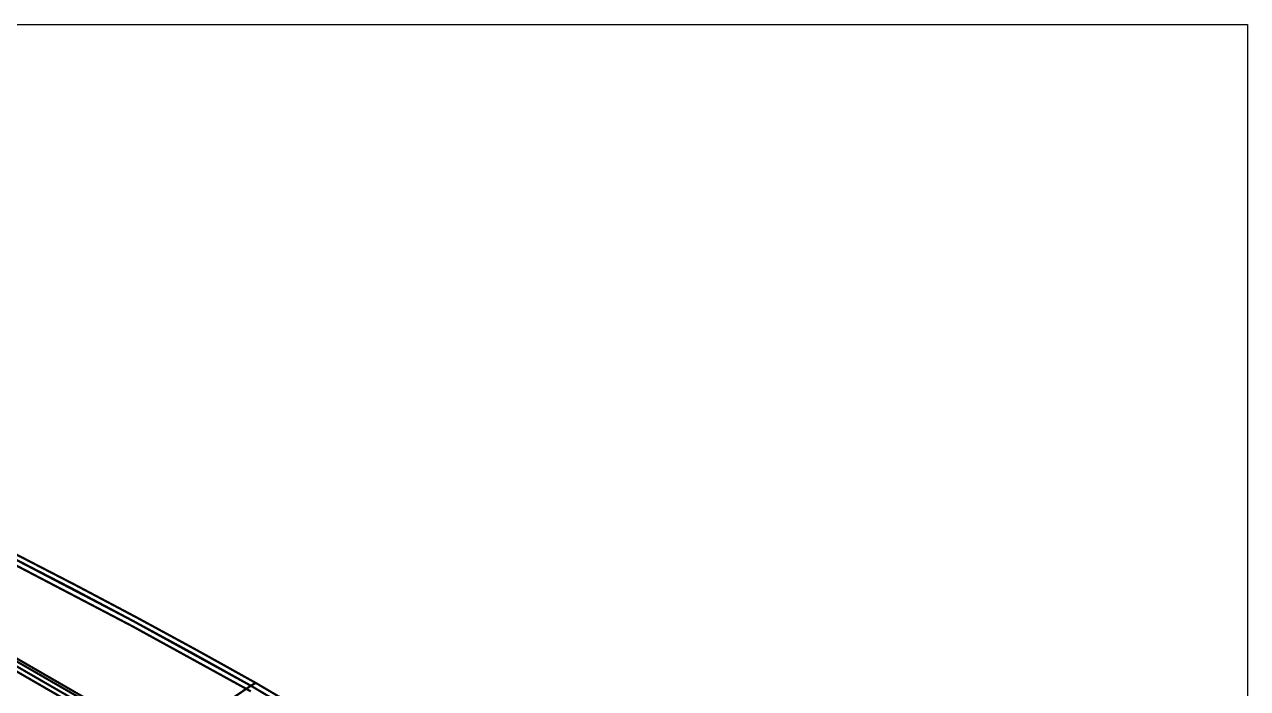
# Model space of a CAD drawing. Extents: x 0.1 to 52.1, y 0.1 to 34.1.
# Drawn here: x 46.58 to 52.13, y 31.08 to 34.09 of the extents above; entities that cross this region are included whole.
import ezdxf

# ---------------------------------------------------------------- set-up
doc = ezdxf.new("R2010")
doc.units = 0
doc.header["$MEASUREMENT"] = 0
doc.linetypes.add('HIDDEN', pattern=[0.075, 0.05, -0.025])
doc.layers.get('0').update_dxf_attribs({"linetype": 'CONTINUOUS'})

msp = doc.modelspace()

# ---------------------------------------------------------------- linework, layer by layer
at = {"color": 7, "linetype": 'Continuous', "flags": 128}
msp.add_lwpolyline([(0.128614, 34.0921), (52.128614, 34.0921), (52.128614, 0.0921), (0.128614, 0.0921)], close=True, dxfattribs=at)
at = {"color": 9, "linetype": 'HIDDEN', "const_width": 0.01}
for points in [[(47.188573, 30.807622), (43.005883, 33.222753)], [(47.1905, 30.783317), (43.02269, 33.189855)], [(47.217125, 30.813474), (43.034442, 33.228609)], [(47.237467, 30.815249), (43.054784, 33.230384)], [(47.188573, 30.807622), (47.607007, 31.091475)], [(47.629106, 31.104234), (47.607007, 31.091475)]]:
    msp.add_lwpolyline(points, dxfattribs=at)
at = {"color": 7, "linetype": 'Continuous', "const_width": 0.01, "flags": 128}
for points in [[(46.542633, 31.687125), (46.818442, 31.544562), (47.091459, 31.399893), (47.361716, 31.253099), (47.629106, 31.104234)], [(47.629106, 31.104234), (47.825964, 30.988258), (48.021084, 30.866086), (48.214282, 30.737716), (48.406609, 30.602258), (48.596796, 30.460437), (48.784641, 30.312302), (48.968962, 30.158746), (49.150792, 29.99906), (49.329978, 29.833542), (49.507571, 29.661323), (49.682417, 29.483656), (49.854409, 29.300837), (50.05257, 29.08001), (50.246826, 28.852574), (50.437064, 28.6189), (50.623173, 28.379364), (50.80504, 28.134337), (50.98569, 27.879637), (51.162139, 27.619673), (51.334489, 27.354984), (51.502847, 27.08611), (51.667315, 26.813588)]]:
    msp.add_lwpolyline(points, dxfattribs=at)
at = {"color": 9, "linetype": 'HIDDEN', "const_width": 0.01, "flags": 128}
for points in [[(46.520499, 31.674346), (47.069488, 31.387052), (47.607007, 31.091475)], [(47.607007, 31.091475), (47.339784, 31.240243), (47.069627, 31.386978), (46.796497, 31.531698), (46.520499, 31.674346)], [(47.607008, 31.065862), (47.06949, 31.36144), (46.520501, 31.648734)], [(47.607007, 31.091475), (47.84121, 30.952671), (48.07298, 30.805026), (48.301994, 30.648558), (48.527932, 30.48329), (48.750732, 30.308981), (48.970235, 30.125744), (49.186163, 29.933984), (49.398236, 29.734109), (49.606338, 29.526513), (49.810589, 29.311475), (50.010838, 29.089452), (50.206935, 28.860898), (50.400584, 28.62393), (50.590061, 28.380752), (50.775266, 28.131739), (50.956101, 27.877262), (51.134456, 27.614856), (51.308614, 27.347579), (51.478705, 27.075983), (51.644858, 26.800622)], [(51.644858, 26.800622), (51.439051, 27.140237), (51.227235, 27.473836), (51.082068, 27.693105), (50.933963, 27.909016), (50.782893, 28.121252), (50.629237, 28.329049), (50.472594, 28.53287), (50.313022, 28.732501), (50.149748, 28.928714), (49.983528, 29.120399), (49.814441, 29.307311), (49.612486, 29.520182), (49.406519, 29.726003), (49.196749, 29.924278), (48.983382, 30.114511), (48.766626, 30.296207), (48.54095, 30.473393), (48.311811, 30.641554), (48.079547, 30.800648), (47.844499, 30.950635), (47.607007, 31.091475)]]:
    msp.add_lwpolyline(points, dxfattribs=at)

doc.saveas('drawing.dxf')
